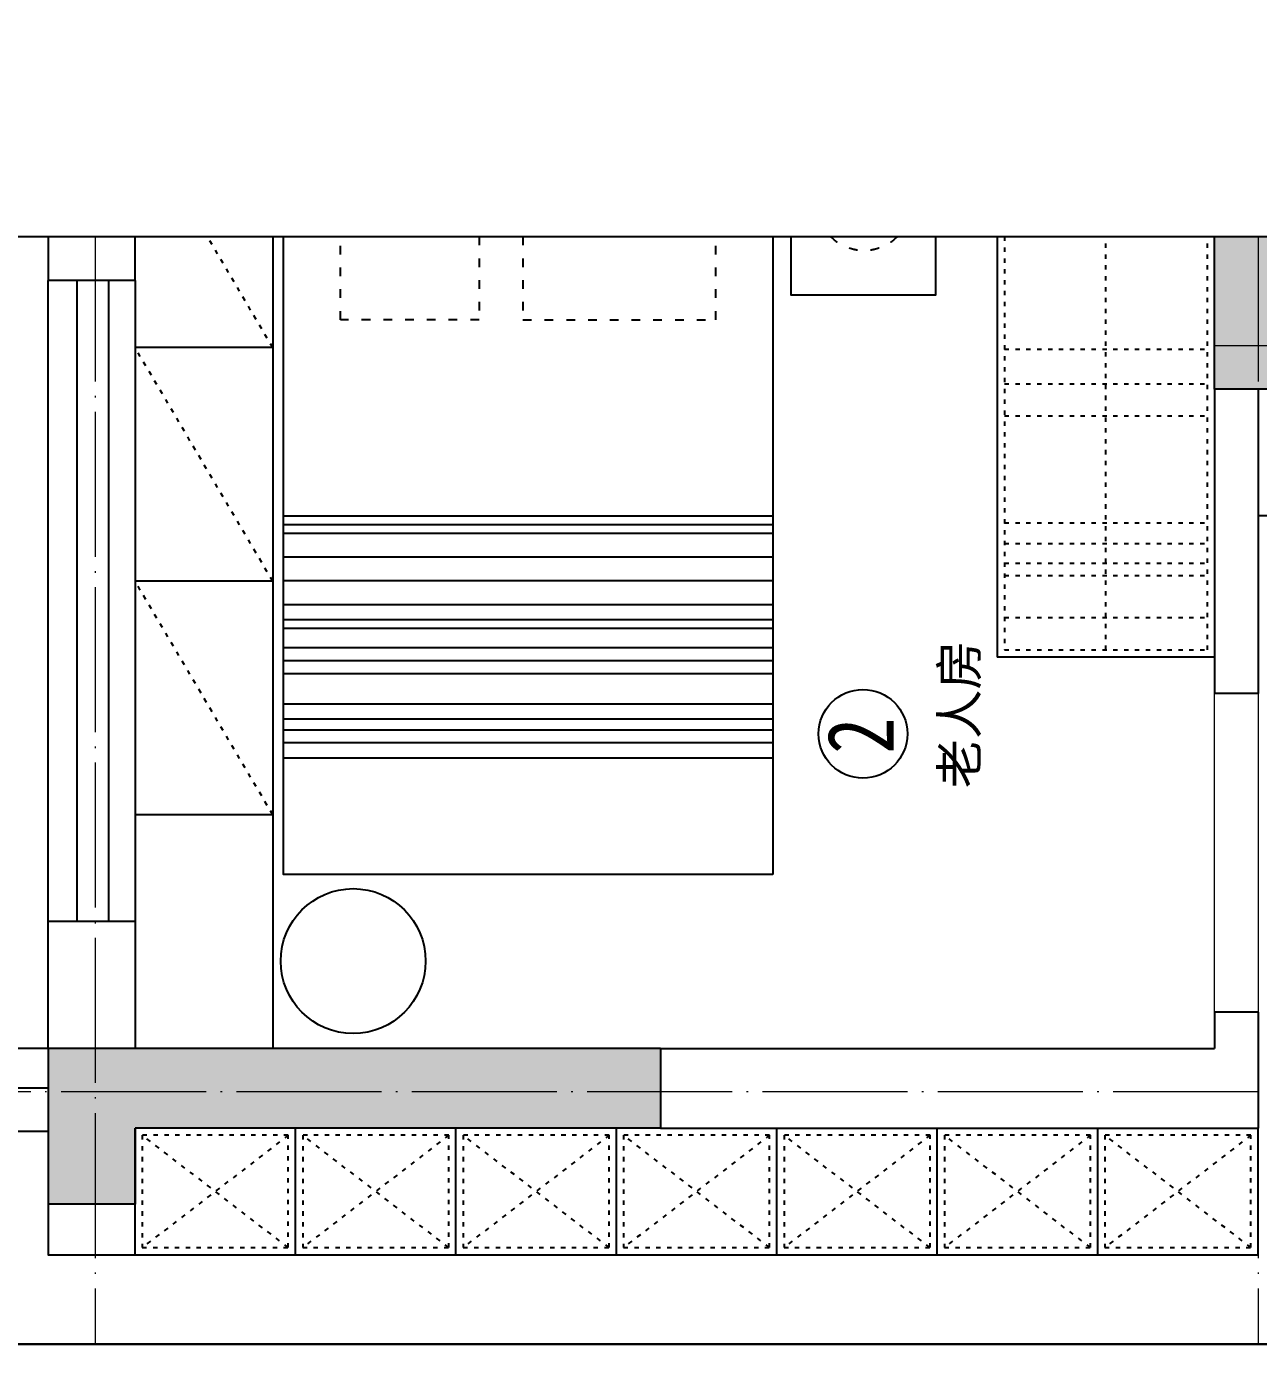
# Model space of a CAD drawing. Header units: inches. Extents: x -50945 to 250244, y -404780 to 18493.
# Drawn here: x 225017 to 228415, y -311877 to -308171 of the extents above; entities that cross this region are included whole.
import ezdxf
from ezdxf.xclip import XClip

# ---------------------------------------------------------------- set-up
doc = ezdxf.new("R2010")
doc.units = ezdxf.units.IN
doc.header["$MEASUREMENT"] = 0
for name, pattern in [('ACAD_ISO03W100', [30, 12, -18]), ('DOTE', [2.42, 2, -0.2, 0.02, -0.2]), ('iGo户型优化10', [30, 12, -18])]:
    doc.linetypes.add(name, pattern=pattern)
for name, color, linetype in [('D-ARCHI', 250, 'Continuous'), ('EVH 立面填充', 8, 'Continuous'), ('IBS-003-建筑窗框', 3, 'Continuous'), ('IBS-182-原建筑非承重墙', 150, 'Continuous'), ('IBS-200-原建筑承重墙柱', 200, 'Continuous'), ('IBS-63-原建筑窗', 63, 'Continuous'), ('IDS-040-固定高家具', 40, 'Continuous'), ('IFF-51-活动家具', 51, 'Continuous'), ('IRC-30-天花轮廓线', 30, 'Continuous'), ('房间编号', 50, 'Continuous')]:
    doc.layers.add(name, color=color, linetype=linetype)
doc.layers.add('天棚材质标注', color=2, linetype='Continuous', lineweight=5)
doc.layers.add('门', color=65, linetype='Continuous', lineweight=13)
doc.styles.add('ARI', font='', dxfattribs={"width": 0.8, "height": 200})
doc.styles.add('MtXpl_Arial_Unicode_', font='Arial Unicode.ttf')
doc.styles.get('ARI').set_extended_font_data('SimSun')

# ---------------------------------------------------------------- blocks, each defined once
blk = doc.blocks.new('thytyhy')
at = {"layer": 'EVH 立面填充'}
h = blk.add_hatch(color=256, dxfattribs=at)
h.dxf.hatch_style = 1
h.paths.add_polyline_path([(277501.1, -277078.6), (277501.1, -278528.6), (277721.1, -278528.6), (277721.1, -276838.6), (277291.1, -276838.6), (277291.1, -277078.6)])
h = blk.add_hatch(color=256, dxfattribs=at)
h.dxf.hatch_style = 1
h.paths.add_polyline_path([(279781.1, -280298.6), (280541.1, -280298.6), (280541.1, -280058.6), (279541.1, -280058.6), (279541.1, -283088.6), (279781.1, -283088.6)])
for p in [(277151.1, -277521.5), (277151.1, -277964.3), (277151.1, -278407.2), (277151.1, -278850), (277151.1, -279292.9), (277151.1, -279735.8)]:
    blk.add_point(p)
at = {"layer": 'D-ARCHI', "color": 251, "linetype": 'DOTE', "lineweight": 5, "ltscale": 200}
for p, q in [((277601.1, -280178.6), (277601.1, -272638.4)), ((283241.1, -276968.6), (262901.1, -276968.6)), ((279661.1, -287587), (279661.1, -280058.6)), ((283241.1, -280178.6), (262913.9, -280178.6))]:
    blk.add_line(p, q, dxfattribs=at)
at = {"layer": 'IBS-003-建筑窗框', "color": 251, "ltscale": 10}
for p, q in [((277721.1, -276838.6), (277721.1, -275338.4)), ((277491.1, -276838.6), (277491.1, -275578.4)), ((278071.1, -276838.6), (279841.1, -276838.6)), ((279841.1, -277078.6), (278071.1, -277078.6))]:
    blk.add_line(p, q, dxfattribs=at)
at = {"layer": 'IBS-182-原建筑非承重墙'}
for p, q in [((277721.1, -276838.6), (278071.1, -276838.6)), ((278071.1, -277078.6), (278071.1, -276838.6)), ((280541.1, -276838.6), (279841.1, -276838.6)), ((279841.1, -277078.6), (279841.1, -276838.6)), ((278071.1, -277078.6), (277721.1, -277078.6)), ((279841.1, -277078.6), (280301.1, -277078.6)), ((277501.1, -278528.6), (277501.1, -280178.6)), ((277721.1, -278528.6), (277721.1, -280058.6)), ((277821.1, -280058.6), (277721.1, -280058.6)), ((277821.1, -280178.6), (277821.1, -280058.6)), ((278701.1, -280178.6), (278701.1, -280058.6)), ((279541.1, -280058.6), (278701.1, -280058.6)), ((277821.1, -280178.6), (277501.1, -280178.6)), ((279541.1, -280178.6), (278701.1, -280178.6))]:
    blk.add_line(p, q, dxfattribs=at)
blk.add_lwpolyline([(277151.1, -277078.6), (277291.1, -277078.6), (277291.1, -276838.6), (277151.1, -276838.6)], close=True, dxfattribs=at)
at = {"layer": 'IBS-200-原建筑承重墙柱', "ltscale": 0.02}
for p, q in [((277291.1, -277078.6), (277291.1, -276838.6)), ((277721.1, -276838.6), (277291.1, -276838.6)), ((277721.1, -278528.6), (277721.1, -276838.6)), ((277501.1, -277078.6), (277291.1, -277078.6)), ((277501.1, -278528.6), (277501.1, -277078.6)), ((277721.1, -278528.6), (277501.1, -278528.6)), ((279541.1, -283088.6), (279541.1, -280058.6)), ((279541.1, -280058.6), (280541.1, -280058.6))]:
    blk.add_line(p, q, dxfattribs=at)
at = {"layer": 'IBS-63-原建筑窗'}
for p, q in [((277611.1, -276838.6), (277611.1, -275458.4)), ((278071.1, -276918.6), (279841.1, -276918.6)), ((278071.1, -277006.2), (279841.1, -277006.2))]:
    blk.add_line(p, q, dxfattribs=at)
at = {"layer": 'IDS-040-固定高家具'}
for p, q in [((277151.1, -277078.6), (277151.1, -280178.6)), ((277151.1, -277078.6), (277501.1, -277078.6)), ((278366.1, -277458.6), (278366.1, -277078.6)), ((279011.1, -277458.6), (279011.1, -277078.6)), ((279656.1, -277458.6), (279656.1, -277078.6)), ((280301.1, -277458.6), (277721.1, -277458.6)), ((277151.1, -277521.5), (277501.1, -277521.5)), ((277151.1, -277964.3), (277501.1, -277964.3)), ((277151.1, -278407.2), (277501.1, -278407.2)), ((277151.1, -278850), (277501.1, -278850)), ((277151.1, -279292.9), (277501.1, -279292.9)), ((280301.1, -279458.6), (278801.1, -279458.6)), ((278801.1, -280058.6), (278801.1, -279458.6)), ((277151.1, -279735.8), (277501.1, -279735.8)), ((277151.1, -280178.6), (277501.1, -280178.6)), ((279191.1, -282848.6), (279191.1, -280178.6))]:
    blk.add_line(p, q, dxfattribs=at)
at = {"layer": 'IDS-040-固定高家具', "linetype": 'ACAD_ISO03W100'}
for p, q in [((277171.1, -277501.5), (277481.1, -277098.6)), ((277481.1, -277501.5), (277171.1, -277098.6)), ((278366.1, -277458.6), (279011.1, -277078.6)), ((279011.1, -277458.6), (279656.1, -277078.6)), ((279656.1, -277458.6), (280301.1, -277078.6)), ((277171.1, -277944.3), (277481.1, -277541.5)), ((277481.1, -277944.3), (277171.1, -277541.5)), ((277171.1, -278387.2), (277481.1, -277984.3)), ((277481.1, -278387.2), (277171.1, -277984.3)), ((277171.1, -278830), (277481.1, -278427.2)), ((277481.1, -278830), (277171.1, -278427.2)), ((277171.1, -279272.9), (277481.1, -278870)), ((277481.1, -279272.9), (277171.1, -278870)), ((277171.1, -279715.8), (277481.1, -279312.9)), ((277481.1, -279715.8), (277171.1, -279312.9)), ((278910.3, -279478.6), (278910.3, -280038.6)), ((279026.9, -279478.6), (279026.9, -280038.6)), ((279060.6, -279478.6), (279060.6, -280038.6)), ((279115.1, -279478.6), (279115.1, -280038.6)), ((279172.1, -279478.6), (279172.1, -280038.6)), ((279467.6, -279478.6), (279467.6, -280038.6)), ((279555.7, -279478.6), (279555.7, -280038.6)), ((279651.6, -279478.6), (279651.6, -280038.6)), ((277171.1, -280158.6), (277481.1, -279755.8)), ((277481.1, -280158.6), (277171.1, -279755.8)), ((278821.1, -279758.6), (280281.1, -279758.6))]:
    blk.add_line(p, q, dxfattribs=at)
for points in [[(277171.1, -277501.5), (277481.1, -277501.5), (277481.1, -277098.6), (277171.1, -277098.6)], [(277171.1, -277944.3), (277481.1, -277944.3), (277481.1, -277541.5), (277171.1, -277541.5)], [(277171.1, -278387.2), (277481.1, -278387.2), (277481.1, -277984.3), (277171.1, -277984.3)], [(277171.1, -278830), (277481.1, -278830), (277481.1, -278427.2), (277171.1, -278427.2)], [(277171.1, -279272.9), (277481.1, -279272.9), (277481.1, -278870), (277171.1, -278870)], [(277171.1, -279715.8), (277481.1, -279715.8), (277481.1, -279312.9), (277171.1, -279312.9)], [(278821.1, -280038.6), (280281.1, -280038.6), (280281.1, -279478.6), (278821.1, -279478.6)], [(277171.1, -280158.6), (277481.1, -280158.6), (277481.1, -279755.8), (277171.1, -279755.8)]]:
    blk.add_lwpolyline(points, close=True, dxfattribs=at)
at = {"layer": 'IDS-040-固定高家具'}
blk.add_circle((277962, -277680.7), 200, dxfattribs=at)
for p in [(278366.1, -277458.6), (279011.1, -277458.6), (279656.1, -277458.6)]:
    blk.add_point(p, dxfattribs=at)
at = {"layer": 'IFF-51-活动家具', "color": 250}
for p, q in [((278522.5, -278838.6), (278522.5, -277488.6)), ((278564.3, -278838.6), (278564.3, -277488.6)), ((278600, -278838.6), (278600, -277488.6)), ((278629.8, -278838.6), (278629.8, -277488.6)), ((278671.6, -278838.6), (278671.6, -277488.6)), ((278755, -278838.6), (278755, -277488.6)), ((278790.8, -278838.6), (278790.8, -277488.6)), ((278826.6, -278838.6), (278826.6, -277488.6)), ((278880.2, -278838.6), (278880.2, -277488.6)), ((278904.1, -278838.6), (278904.1, -277488.6)), ((278945.8, -278838.6), (278945.8, -277488.6)), ((279011.4, -278838.6), (279011.4, -277488.6)), ((279077, -278838.6), (279077, -277488.6)), ((279142.6, -278838.6), (279142.6, -277488.6)), ((279166.4, -278838.6), (279166.4, -277488.6)), ((279190.2, -278838.6), (279190.2, -277488.6))]:
    blk.add_line(p, q, dxfattribs=at)
at = {"layer": 'IFF-51-活动家具'}
for points in [[(278201.1, -278838.6), (278201.1, -277488.6), (280231.1, -277488.6), (280231.1, -278838.6)], [(280301.1, -279288.6), (280301.1, -278888.6), (279801.1, -278888.6), (279801.1, -279288.6)]]:
    blk.add_lwpolyline(points, close=True, dxfattribs=at)
at = {"layer": 'IFF-51-活动家具', "color": 251, "linetype": 'iGo户型优化10', "ltscale": 2}
for points in [[(280093.2, -277645.7), (280093.2, -278028.1), (279732.8, -278028.1), (279732.8, -277645.7)], [(280093.2, -278681.5), (280093.2, -278149.1), (279732.8, -278149.1), (279732.8, -278681.5)]]:
    blk.add_lwpolyline(points, close=True, dxfattribs=at)
blk.add_circle((280051.1, -279090.7), 127.7, dxfattribs=at)
at = {"layer": '房间编号'}
blk.add_circle((278589.4, -279087.8), 122.5, dxfattribs=at)
at = {"layer": '门', "color": 8, "lineweight": 5}
blk.add_lwpolyline([(277821.1, -280058.6), (278701.1, -280058.6), (278701.1, -280178.6), (277821.1, -280178.6)], close=True, dxfattribs=at)
at = {"layer": '房间编号', "color": 8, "style": 'MtXpl_Arial_Unicode_'}
blk.add_text('老人房', height=100, dxfattribs=at).set_placement((278438.8, -279403.6))
at = {"layer": '房间编号', "insert": (278634.2, -278988.9), "char_height": 183.8, "width": 2606.465, "attachment_point": 3, "style": 'ARI'}
blk.add_mtext('2', dxfattribs=at)

msp = doc.modelspace()

# ---------------------------------------------------------------- block references
at = {"layer": '天棚材质标注', "color": 6}
ref = msp.add_blockref('thytyhy', (-51763.23, -588712.29), dxfattribs=dict(at, rotation=89.99999999999999))
XClip(ref).set_block_clipping_path([(276904.7874586927, -283764.3061409554), (279962.1796524448, -274923.7453339266)])

# ---------------------------------------------------------------- next in the draw order: linework, layer by layer
at = {"layer": 'IRC-30-天花轮廓线'}
msp.add_line((218693.28, -311807.51), (237830.21, -311807.51), dxfattribs=at)
msp.add_lwpolyline([(223160.52, -308750.11), (232001.08, -308750.11), (232001.08, -311807.51), (223160.52, -311807.51)], close=True, dxfattribs=at)

doc.saveas('drawing.dxf')
